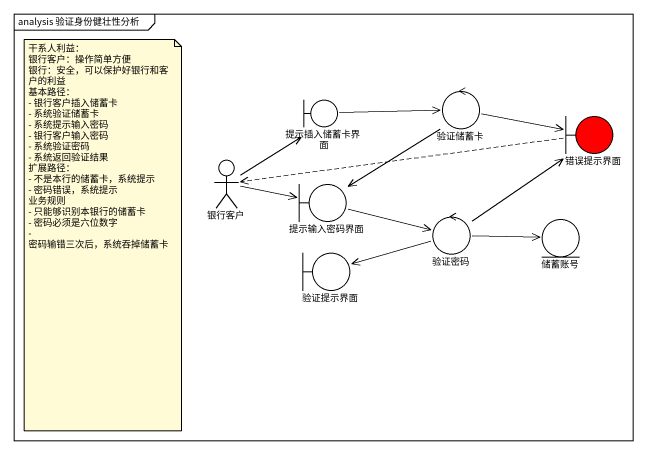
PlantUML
@startuml
mainframe analysis 验证身份健壮性分析
boundary 提示插入储蓄卡界面
control 验证储蓄卡
boundary 错误提示界面 #FF0000
actor 银行客户
boundary 提示输入密码界面
control 验证密码
boundary 验证提示界面
entity 储蓄账号
提示插入储蓄卡界面 -right-> 验证储蓄卡
验证储蓄卡 -right-> 错误提示界面
验证储蓄卡 --> 提示输入密码界面
错误提示界面 .left.> 银行客户
银行客户 -up-> 提示插入储蓄卡界面
银行客户 -right-> 提示输入密码界面
提示输入密码界面 -right-> 验证密码
验证密码 -up-> 错误提示界面
验证密码 -left-> 验证提示界面
验证密码 -right-> 储蓄账号
note as N1
  干系人利益：
  银行客户：操作简单方便
  银行：安全，可以保护好银行和客户的利益
  基本路径：
  - 银行客户插入储蓄卡
  - 系统验证储蓄卡
  - 系统提示输入密码
  - 银行客户输入密码
  - 系统验证密码
  - 系统返回验证结果
  扩展路径：
  - 不是本行的储蓄卡，系统提示
  - 密码错误，系统提示
  业务规则
  - 只能够识别本银行的储蓄卡
  - 密码必须是六位数字
  - 密码输错三次后，系统吞掉储蓄卡
end note
@enduml
